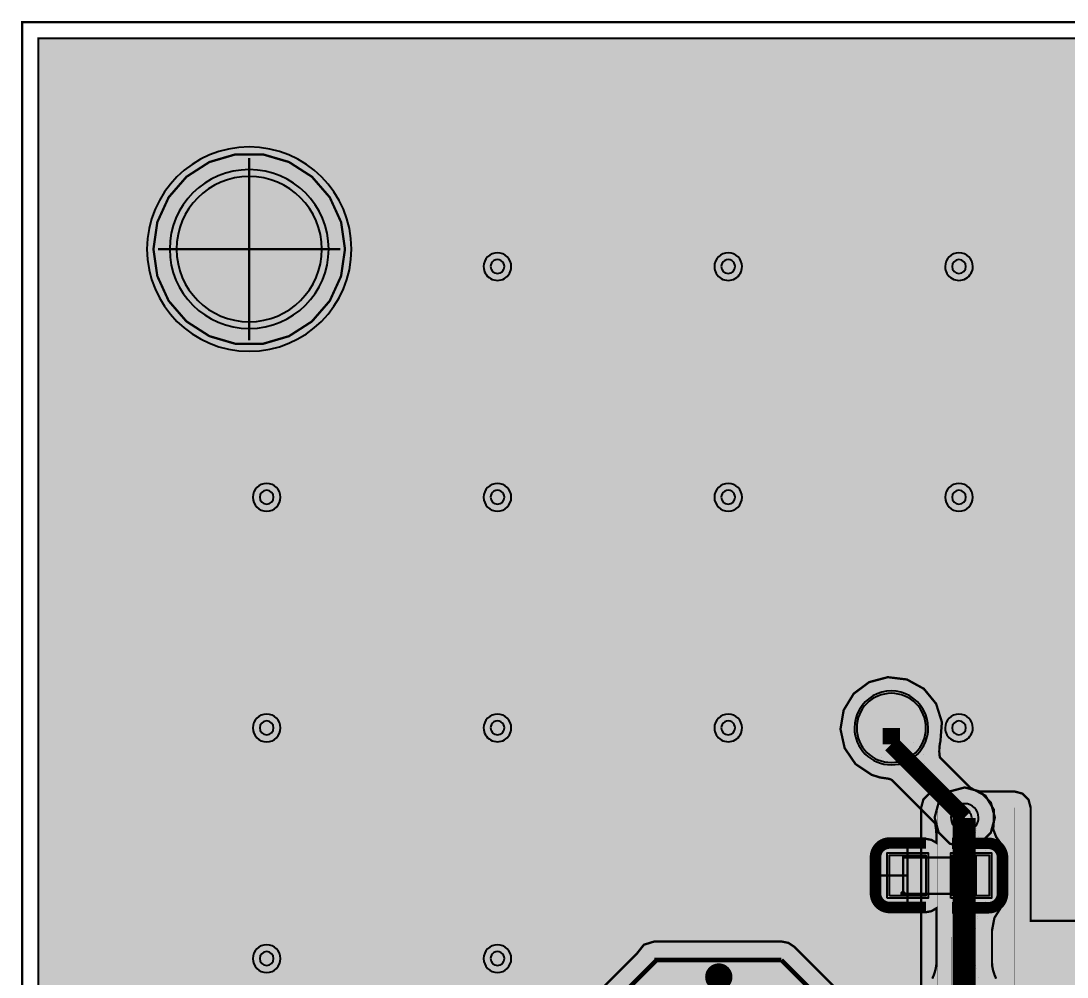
# Model space of a CAD drawing. Header units: millimetres. Extents: x 0 to 100, y -100 to 0.
# Drawn here: x -0.03 to 23, y -21.03 to 0.03 of the extents above; entities that cross this region are included whole.
import ezdxf

# ---------------------------------------------------------------- set-up
doc = ezdxf.new("R2010")
doc.units = ezdxf.units.MM
doc.header["$MEASUREMENT"] = 0
for name, color, linetype, true_color in [('Board-Outline-Layer', 7, 'Continuous', 0xff00ff), ('Bottom-Layer', 7, 'Continuous', 0x0000ff), ('Bottom-Paste-Mask-Layer', 7, 'Continuous', 0x800000), ('Bottom-Solder-Mask-Layer', 7, 'Continuous', 0xaa00ff), ('Component-Marking-Layer', 7, 'Continuous', 0x66ffcc), ('Component-Shape-Layer', 7, 'Continuous', 0x00cccc), ('Hole-Layer', 7, 'Continuous', 0x222222), ('Inner1', 7, 'Continuous', 0x999966), ('Inner2', 7, 'Continuous', 0x008000), ('Multi-Layer', 7, 'Continuous', 0xc0c0c0), ('Pin-Soldering-Layer', 7, 'Continuous', 0xcc9999), ('Top-Layer', 7, 'Continuous', 0xff0000), ('Top-Paste-Mask-Layer', 7, 'Continuous', 0x808080), ('Top-Silkscreen-Layer', 7, 'Continuous', 0xffcc00), ('Top-Solder-Mask-Layer', 7, 'Continuous', 0x800080)]:
    doc.layers.add(name, color=color, linetype=linetype, true_color=true_color)

msp = doc.modelspace()

# ---------------------------------------------------------------- hatches: boundary and pattern name
at = {"layer": 'Bottom-Layer'}
for points in [[(99.64185928371857, -0.3581407162814326), (99.64185928371859, -99.64185928371857), (0.35814071628143257, -99.64185928371857), (0.35814071628143895, -0.3581407162814326)], [(2.8918657837315678, -5.0000100000200005), (2.9772604371252083, -5.593942860265413), (3.2265262303497346, -6.13975881242847), (3.619469131278851, -6.593239094157376), (4.12425524300069, -6.917645429977536), (4.699989796822153, -7.086696347879567), (5.300030203217854, -7.086696347879566), (5.875764757039313, -6.917645429977536), (6.380550868761153, -6.593239094157374), (6.773493769690268, -6.139758812428466), (7.0227595629147945, -5.593942860265409), (7.108154216308434, -5.0000100000200005), (7.022759562914794, -4.406077139774588), (6.773493769690266, -3.8602611876115325), (6.380550868761151, -3.406780905882626), (5.875764757039312, -3.0823745700624663), (5.300030203217851, -2.913323652160435), (4.699989796822151, -2.913323652160435), (4.1242552430006905, -3.0823745700624654), (3.61946913127885, -3.406780905882626), (3.2265262303497346, -3.860261187611533), (2.9772604371252083, -4.406077139774588)], [(3.250006350012701, -5.000010160020321, 1), (6.750013970027942, -5.000010160020321, 1)], [(20.088699517399043, -17.51923116585929), (20.177543697245024, -17.850802159001276), (20.420270510541027, -18.09352897229728), (20.751841503683014, -18.18237315214326), (21.083412496825, -18.09352897229728), (21.326139310121004, -17.850802159001276), (21.414983489966986, -17.51923116585929), (21.326139310121007, -17.187660172717305), (21.083412496825, -16.944933359421302), (20.751841503683014, -16.856089179575317), (20.42027051054103, -16.9449333594213), (20.17754369724502, -17.187660172717305)]]:
    msp.add_hatch(color=256, dxfattribs=at).paths.add_polyline_path(points)
at = {"layer": 'Bottom-Paste-Mask-Layer'}
msp.add_hatch(color=256, dxfattribs=at).paths.add_polyline_path([(3.250006350012701, -5.000010160020321, 1), (6.750013970027942, -5.000010160020321, 1)])
at = {"layer": 'Bottom-Solder-Mask-Layer'}
msp.add_hatch(color=256, dxfattribs=at).paths.add_polyline_path([(2.750006350012701, -5.000010160020321, 1), (7.250013970027942, -5.000010160020321, 1)])
at = {"layer": 'Component-Marking-Layer'}
msp.add_hatch(color=256, dxfattribs=at).paths.add_polyline_path([(19.332969265938534, -19.196088392176787, 1), (19.45290830581661, -19.196088392176787, 1)])
msp.add_hatch(color=256, dxfattribs=at).paths.add_polyline_path([(19.332969265938534, -19.196088392176787, 1), (19.45290830581661, -19.196088392176787, 1)])
at = {"layer": 'Hole-Layer'}
msp.add_hatch(color=256, dxfattribs=at).paths.add_polyline_path([(3.400006350012701, -5.000010160020321, 1), (6.600013970027941, -5.000010160020321, 1)])
at = {"layer": 'Inner1'}
for points in [[(99.64185928371857, -0.3581407162814326), (99.64185928371859, -99.64185928371857), (0.35814071628143257, -99.64185928371857), (0.35814071628143895, -0.3581407162814326)], [(2.8918657837315678, -5.0000100000200005), (2.9772604371252083, -5.593942860265413), (3.2265262303497346, -6.13975881242847), (3.619469131278851, -6.593239094157376), (4.12425524300069, -6.917645429977536), (4.699989796822153, -7.086696347879567), (5.300030203217854, -7.086696347879566), (5.875764757039313, -6.917645429977536), (6.380550868761153, -6.593239094157374), (6.773493769690268, -6.139758812428466), (7.0227595629147945, -5.593942860265409), (7.108154216308434, -5.0000100000200005), (7.022759562914794, -4.406077139774588), (6.773493769690266, -3.8602611876115325), (6.380550868761151, -3.406780905882626), (5.875764757039312, -3.0823745700624663), (5.300030203217851, -2.913323652160435), (4.699989796822151, -2.913323652160435), (4.1242552430006905, -3.0823745700624654), (3.61946913127885, -3.406780905882626), (3.2265262303497346, -3.860261187611533), (2.9772604371252083, -4.406077139774588)], [(20.088699517399043, -17.51923116585929), (20.177543697245024, -17.850802159001276), (20.420270510541027, -18.09352897229728), (20.751841503683014, -18.18237315214326), (21.083412496825, -18.09352897229728), (21.326139310121004, -17.850802159001276), (21.414983489966986, -17.51923116585929), (21.326139310121007, -17.187660172717305), (21.083412496825, -16.944933359421302), (20.751841503683014, -16.856089179575317), (20.42027051054103, -16.9449333594213), (20.17754369724502, -17.187660172717305)], [(7.074725606132088, -50.821677190751345), (6.825957284505794, -51.096824601087654), (6.735974091948183, -51.456678460753885), (6.825957284505794, -51.81653232042011), (7.074725606132088, -52.091679730756425), (6.825957284505794, -52.366827141092735), (6.735974091948183, -52.726681000758965), (6.825957284505794, -53.08653486042519), (7.074725606132088, -53.361682270761506), (6.825957284505794, -53.636829681097815), (6.735974091948183, -53.996683540764046), (6.825957284505794, -54.35653740043027), (7.074725606132088, -54.631684810766586), (6.825957284505794, -54.906832221102896), (6.735974091948183, -55.26668608076913), (6.825957284505794, -55.62653994043535), (7.074725606132088, -55.90168735077166), (6.825957284505794, -56.176834761107976), (6.735974091948183, -56.5366886207742), (6.825957284505794, -56.89654248044043), (7.074725606132088, -57.17168989077674), (6.825957284505794, -57.44683730111306), (6.735974091948183, -57.80669116077928), (6.825957284505794, -58.16654502044551), (7.074725606132088, -58.44169243078182), (6.825957284505794, -58.71683984111814), (6.735974091948183, -59.07669370078436), (6.825957284505794, -59.43654756045059), (7.074725606132088, -59.7116949707869), (6.825957284505795, -59.98684238112322), (6.735974091948184, -60.34669624078944), (6.825957284505796, -60.70655010045568), (7.0747256061320885, -60.98169751079198), (6.818853021271414, -61.27049096779584), (6.73659318503113, -61.647460144033424), (6.848896867302049, -62.01659470410592), (7.127161426592445, -62.283879712167426), (7.500515621031242, -62.38124030987758), (7.873869815470038, -62.283879712167426), (8.152134374760434, -62.01659470410592), (8.264438057031352, -61.647460144033424), (8.18217822079107, -61.27049096779584), (7.926305635930396, -60.98169751079198), (8.17507395755669, -60.70655010045567), (8.265057150114298, -60.34669624078944), (8.17507395755669, -59.98684238112322), (7.926305635930396, -59.7116949707869), (8.17507395755669, -59.43654756045059), (8.265057150114298, -59.07669370078436), (8.17507395755669, -58.71683984111814), (7.926305635930396, -58.44169243078182), (8.17507395755669, -58.16654502044551), (8.265057150114298, -57.80669116077928), (8.17507395755669, -57.44683730111306), (7.926305635930396, -57.17168989077674), (8.17507395755669, -56.89654248044043), (8.265057150114298, -56.5366886207742), (8.17507395755669, -56.176834761107976), (7.926305635930396, -55.90168735077166), (8.17507395755669, -55.62653994043535), (8.265057150114298, -55.26668608076913), (8.17507395755669, -54.906832221102896), (7.926305635930396, -54.631684810766586), (8.17507395755669, -54.35653740043027), (8.265057150114298, -53.996683540764046), (8.17507395755669, -53.636829681097815), (7.926305635930396, -53.361682270761506), (8.17507395755669, -53.08653486042519), (8.265057150114298, -52.726681000758965), (8.17507395755669, -52.366827141092735), (7.926305635930396, -52.091679730756425), (8.17507395755669, -51.81653232042011), (8.265057150114298, -51.456678460753885), (8.17507395755669, -51.096824601087654), (7.926305635930396, -50.821677190751345), (8.17507395755669, -50.54652978041503), (8.265057150114298, -50.186675920748804), (8.17507395755669, -49.826822061082574), (7.926305635930396, -49.551674650746264), (8.13710665900987, -49.34008287527349), (8.250753187801536, -49.06387169289182), (8.249900851471367, -48.76519557348846), (8.248733534887686, -48.75399623220783), (8.736125119968511, -48.266604647127004), (8.822463603638807, -48.63489409035899), (9.074789882207686, -48.91671477253508), (8.979017003948092, -48.99265288376677), (8.89656754862375, -49.08288108481437), (8.75974351479656, -49.362527424541334), (8.745751137924733, -49.673537239410436), (8.85691056603795, -49.96434039121071), (9.074789882208892, -50.18671731254096), (8.979017003948004, -50.2626554237729), (8.896567548622526, -50.35288362482102), (8.759743514796279, -50.63252996454751), (8.745751137924776, -50.94353977941578), (8.85691056603763, -51.2343429312153), (9.074789882207686, -51.45671985254524), (8.97901700394809, -51.532657963776934), (8.896567548623748, -51.62288616482453), (8.759743514796648, -51.90253250455115), (8.745751137924616, -52.21354231941988), (8.856910566037362, -52.50434547121996), (9.074789882207686, -52.726722392550315), (8.979017003948092, -52.802660503782015), (8.89656754862375, -52.89288870482961), (8.759748112181807, -53.17251704030743), (8.745745215149302, -53.48350817051067), (8.856880478598656, -53.774301082061875), (9.074728146137167, -53.996683540764046), (8.825959824510873, -54.271830951100355), (8.735976631953262, -54.631684810766586), (8.825959824510873, -54.99153867043281), (9.074728146137167, -55.26668608076913), (8.825951078570267, -55.541849886149244), (8.735976632856522, -55.90172451467556), (8.825986064723518, -56.261590394293826), (9.07478988220889, -56.53673001256636), (8.979017003948004, -56.6126681237983), (8.89656754862253, -56.70289632484642), (8.759743514796192, -56.982542664573266), (8.745751137924893, -57.2935524794419), (8.85691056603822, -57.584355631241614), (9.07478988220889, -57.80673255257144), (8.979017003948004, -57.882670663803374), (8.89656754862253, -57.9728988648515), (8.759743514796192, -58.25254520457835), (8.745751137924893, -58.56355501944697), (8.85691056603822, -58.854358171246695), (9.07478988220889, -59.07673509257652), (8.979017003948004, -59.152673203808455), (8.89656754862253, -59.24290140485658), (8.759748112181438, -59.52252974033428), (8.745745215149462, -59.83352087053705), (8.856880478598928, -60.1243137820877), (9.074728146137167, -60.34669624078944), (8.825710080337744, -60.62231219679521), (8.735977369407413, -60.98275940914196), (8.826711008524995, -61.342955965249786), (9.076493738000226, -61.61787911879521), (9.091477012954025, -61.62995881138442), (9.091477012954021, -69.65596471932639), (9.122620956876757, -69.8125358985497), (9.21131140550328, -69.94527053505755), (13.132449419977712, -73.86640854953198), (13.137682570989693, -73.93978759729269), (13.256105452198963, -74.26220520956745), (13.530329307788504, -74.46903454144395), (13.87287695859193, -74.49429721010594), (14.174475992265906, -74.32993444550948), (14.338916570872053, -74.0283778312452), (14.313742288216128, -73.68582367349545), (14.106983719280544, -73.411546460314), (13.784596673562913, -73.29304039189415), (13.711060143107579, -73.28779600973719), (13.654573719344583, -73.23130958597419), (13.97510609641743, -73.19258245478673), (14.23064353611502, -72.99524666899312), (14.349160901393953, -72.69492279453537), (14.297253187154622, -72.37625935978889), (14.08955097056851, -72.1290740352504), (13.784596673566181, -72.02303785188928), (13.711060143107566, -72.0177934697321), (13.654573719344583, -71.96130704596911), (13.97510609641743, -71.92257991478165), (14.23064353611502, -71.72524412898804), (14.349160901393953, -71.42492025453029), (14.297253187154622, -71.10625681978381), (14.08955097056851, -70.85907149524532), (13.784596673566181, -70.7530353118842), (13.711060143107568, -70.74779092972703), (13.654573719344583, -70.69130450596403), (13.975106096418441, -70.65257737477616), (14.230643536116332, -70.45524158898122), (14.349160901394301, -70.15491771452194), (14.297253187152796, -69.83625427977475), (14.089550970564005, -69.58906895523715), (13.784596673559632, -69.4830327718787), (13.711060143107607, -69.47778838972198), (13.654573719344583, -69.42130196595895), (13.975106096418441, -69.38257483477108), (14.230643536116332, -69.18523904897614), (14.349160901394301, -68.88491517451686), (14.297253187152796, -68.56625173976967), (14.089550970564005, -68.31906641523207), (13.784596673559632, -68.21303023187362), (13.711060143107607, -68.2077858497169), (13.654573719344583, -68.15129942595387), (13.97510609641743, -68.11257229476641), (14.23064353611502, -67.9152365089728), (14.349160901393953, -67.61491263451505), (14.297253187154622, -67.29624919976857), (14.08955097056851, -67.04906387523008), (13.784596673566181, -66.94302769186896), (13.711060143107574, -66.93778330971179), (13.654573719344583, -66.88129688594879), (13.975106096418441, -66.84256975476092), (14.230643536116332, -66.64523396896598), (14.349160901394301, -66.3449100945067), (14.297253187152796, -66.02624665975951), (14.089550970564005, -65.77906133522191), (13.784596673559632, -65.67302515186346), (13.711060143107591, -65.66778076970674), (12.143265176530361, -64.0999858031295), (12.143265176530356, -61.09458524080648), (18.607609114243647, -67.55892917851978), (18.67854492244197, -67.83501053632831), (18.867489783573337, -68.04844119126382), (19.132932497966824, -68.15233041298374), (19.416555282051064, -68.1238537319542), (19.656046189627318, -67.96926747705923), (19.798789050960984, -67.7225342596919), (19.813423249081897, -67.43786138557232), (19.69673364960332, -67.17779150575598), (19.47435696597949, -66.99946199166867), (19.195149371703526, -66.94205185046711), (19.148470933092625, -66.94256773444411), (12.34726314452629, -60.14135994587778), (12.34726314452629, -58.25220271604142), (13.132449419977707, -59.03738899149284), (13.13768257098968, -59.11076803925339), (13.256105452198831, -59.43318565152818), (13.530329307788277, -59.64001498340476), (13.872876958591668, -59.6652776520669), (14.1744759922657, -59.50091488747058), (14.338916570871984, -59.199358273206386), (14.313742288216243, -58.85680411545666), (14.106983719280828, -58.582526902275106), (13.784596673563295, -58.46402083385507), (13.711060143107584, -58.45877645169809), (13.654573719344558, -58.40229002793507), (13.975106096417855, -58.36356289674745), (14.230643536115586, -58.166227110953265), (14.349160901394104, -57.865903236494844), (14.297253187153823, -57.54723980174804), (14.08955097056653, -57.30005447720993), (13.784596673563295, -57.19401829384999), (13.711060143107588, -57.18877391169301), (13.654573719344555, -57.13228748792998), (13.975106096417901, -57.09356035674235), (14.230643536115648, -56.8962245709481), (14.34916090139412, -56.5959006964896), (14.29725318715373, -56.27723726174276), (14.089550970566304, -56.0300519372047), (13.784596673562966, -55.92401575384489), (13.711060143107593, -55.91877137168793), (13.654573719344565, -55.862284947924906), (13.975106234756094, -55.823557760048786), (14.230643715767654, -55.62622179192563), (14.349160949381153, -55.32589771055113), (14.297252937781135, -55.00723417820304), (14.08955035501588, -54.76004897308454), (13.78459577849792, -54.65401315471364), (13.711060265567188, -54.64876895414245), (13.654573719344562, -54.592282407919825), (13.975106096417738, -54.553555276732254), (14.230643536115434, -54.35621949093823), (14.349160901394063, -54.05589561647998), (14.297253187154036, -53.73723218173327), (14.089550970567057, -53.49004685719506), (13.784596673564062, -53.38401067383481), (13.711060143107606, -53.378766291677785), (13.654573719344569, -53.322279867914745), (13.975106359350063, -53.28355262898223), (14.230643877570735, -53.086216496644916), (14.349160992600286, -52.785892228912026), (14.297252713183797, -52.467228608659816), (14.089549800621302, -52.220043511096705), (13.784594972359487, -52.11400802145275), (13.71106037585901, -52.10876398442411), (13.700650241300481, -52.098353849865575), (13.700650241300481, -52.0573807210968), (13.93671481276392, -52.02779241717364), (14.143363282705694, -51.90990111342316), (14.288968838763958, -51.721749654023476), (14.351247069147055, -51.49213394974868), (14.320666512494013, -51.25619586637921), (14.201907414090265, -51.05004488729933), (14.153651257302515, -50.9943772276104), (14.153651257302519, -47.45238585216865), (14.122507313379785, -47.29581467294534), (14.033816864753263, -47.1630800364375), (10.24754830800518, -43.376811479689415), (10.250457662303477, -43.35037137924451), (10.263048329947855, -43.25708298636989), (10.264079210979794, -43.162954423004884), (10.260865628597434, -43.12180902479591), (10.255436717857561, -43.08089695037182), (18.72095631191263, -51.5464165444269), (18.720956311912623, -52.264379767615495), (18.672700155126382, -52.32004742730269), (18.528509331085278, -52.63178705780446), (18.576216986877142, -52.97192904366018), (18.800605001523643, -53.23197252049825), (19.130096520193042, -53.328967005330966), (19.45958803886244, -53.23197252049825), (19.683976053508946, -52.97192904366018), (19.731683709300807, -52.63178705780446), (19.587492885259707, -52.32004742730269), (19.539236728473462, -52.2643797676155), (19.539236728473462, -51.61431188346049), (19.581422576671468, -51.36273670311681), (19.466302239702916, -51.13510317050488), (19.428292333995838, -51.097093264797785), (19.419402335924204, -51.08792128611998), (19.410230357246395, -51.07903128804834), (12.968276494448714, -44.637077425250666), (13.020659127333149, -44.64747424002328), (13.073949707899416, -44.65095963931623), (13.288066223318996, -44.65095963931623), (13.343579870064517, -44.699082288196756), (13.655294657372886, -44.84338037247101), (13.995472040100408, -44.79576321135679), (14.255585647292863, -44.57142204904981), (14.352651755581975, -44.241928169935896), (14.255703484128095, -43.91239959998478), (13.995670120430619, -43.68796543254118), (13.655509787874578, -43.64022662330501), (13.343743417919, -43.78441322572231), (13.288064406654115, -43.8326792227554), (13.243421131081313, -43.8326792227554), (10.247548308005179, -40.83680639967927), (10.250457662303477, -40.81036629923435), (10.25673326542756, -40.7741844921341), (10.26126426727917, -40.737743081872814), (12.78464389216825, -43.261122706761896), (12.91737852867609, -43.34981315538841), (13.073949707899406, -43.380957099311146), (13.28806622331899, -43.380957099311146), (13.343579870064517, -43.429079748191675), (13.655294657372886, -43.57337783246593), (13.995472040100408, -43.52576067135171), (14.255585647292863, -43.30141950904473), (14.352651755581975, -42.971925629930816), (14.255703484128095, -42.6423970599797), (13.995670120430619, -42.4179628925361), (13.655509787874578, -42.37022408329993), (13.343743417919, -42.51441068571723), (13.28806440665412, -42.562676682750315), (13.243421131081305, -42.562676682750315), (10.247548308005179, -39.56680385967419), (10.250457662303473, -39.54036375922929), (10.258190126245466, -39.49391352505397), (10.263048329947853, -39.44707536635465), (10.265013843612016, -39.40002696564228), (10.264079210979794, -39.35294680298964), (10.177799780759662, -39.037137554815345), (9.967352253244226, -38.786355857966946), (9.671312198680457, -38.646570639129585), (9.343944516521285, -38.64340488657219), (9.045256540513083, -38.77743889083846), (9.045256540513082, -29.61065585294771), (13.143057470156894, -25.512854923303905), (13.17376171022344, -25.812745397897622), (13.344712266095552, -26.061045527895832), (13.613902631560814, -26.196742227379602), (13.9151865065879, -26.186491678185906), (14.174531473420343, -26.03281267737971), (14.328210474226541, -25.77346771054727), (14.338461023420242, -25.47218383552018), (14.202764323936472, -25.202993470054917), (13.954464193938266, -25.0320429141828), (13.654573719344546, -25.00133867411625), (13.711061838838546, -24.94485055462225), (13.784310093556721, -24.93962673133751), (14.089353861378065, -24.833707436325955), (14.297173317501722, -24.58656037282154), (14.349176248736502, -24.26786570313694), (14.230701049810657, -23.967475582490692), (13.975150387841166, -23.77008141715305), (13.654573719344546, -23.73133613411117), (13.711061838838553, -23.674848014617165), (13.784310093555625, -23.6696241913325), (14.089353861377312, -23.563704896321394), (14.297173317501418, -23.316557832817125), (14.349176248736564, -22.997863163132404), (14.230701049810877, -22.6974730424859), (13.975150387841337, -22.500078877148038), (13.654573719344546, -22.461333594106094), (13.711061838838548, -22.404845474612088), (13.784310093556721, -22.399621651327347), (14.043117690210714, -22.322566856750058), (14.243050290544994, -22.141057163409076), (14.344688037512794, -21.890880062449625), (14.327991450562525, -21.621361904550426), (14.196252524444663, -21.385642433995958), (13.9754456606644, -21.230197452215616), (14.139515833228502, -21.066127279651518), (16.54471835523986, -21.066127279651518), (18.611610317381224, -23.133019241792883), (18.711647852668154, -23.403058708407993), (18.92470590409022, -23.596798453221208), (19.203010066920047, -23.670795851470366), (19.48415567903104, -23.608458328365966), (19.70510093481826, -23.423763943120566), (19.816302866991254, -23.15812706262945), (19.792826458644345, -22.87111194064598), (19.63993586866017, -22.62707651393431), (19.39191403953331, -22.480741301929044), (19.10437536915601, -22.464919322479282), (19.100668686037086, -22.465418308736435), (17.003272013642455, -20.368021636341805), (16.87060206403551, -20.279374410120614), (16.714107188214378, -20.248245643888247), (13.920101600203202, -20.248245643888247), (13.68845622239909, -20.320180510084022), (13.538306154080235, -20.510677657087477), (6.568947950797478, -27.480035860370236), (6.480300724576284, -27.612705809977182), (6.449171958343917, -27.769200685798317), (6.449171958343918, -44.470993929384804), (6.480300724576284, -44.62748880520593), (6.568947950797474, -44.76015875481288), (6.752384154208214, -44.94359495822362), (6.751212753497671, -44.95478105972595), (6.75026420314304, -45.25379345917239), (6.864074831032651, -45.53030106440209), (7.075236054095997, -45.74200900625804), (6.841872097717865, -45.989884325523256), (6.739181192266501, -46.31446942680622), (6.787506287931668, -46.65146437508622), (6.977274238876244, -46.934110858934126), (7.024619182978615, -46.97503802752585), (7.075152851197818, -47.01195584486794), (6.832926759890163, -47.27547248673141), (6.737104462735674, -47.62033852915546), (6.808667094008406, -47.971042520656134), (7.031945386530207, -48.250794739481535), (7.053277600220285, -48.266753014675096), (7.075152851196049, -48.281958384871835), (6.832926759887723, -48.54547502673498), (6.737104462732925, -48.89034106915915), (6.808667094005889, -49.24104506066), (7.031945386528329, -49.52079727948515), (7.053069068981021, -49.53660509694401), (7.074725606132088, -49.551674650746264), (6.825957284505794, -49.826822061082574), (6.735974091948183, -50.186675920748804), (6.825957284505794, -50.54652978041503)]]:
    msp.add_hatch(color=256, dxfattribs=at).paths.add_polyline_path(points)
at = {"layer": 'Inner2'}
for points in [[(99.64185928371857, -0.3581407162814326), (99.64185928371859, -99.64185928371857), (0.35814071628143257, -99.64185928371857), (0.35814071628143895, -0.3581407162814326)], [(2.8918657837315678, -5.0000100000200005), (2.9772604371252083, -5.593942860265413), (3.2265262303497346, -6.13975881242847), (3.619469131278851, -6.593239094157376), (4.12425524300069, -6.917645429977536), (4.699989796822153, -7.086696347879567), (5.300030203217854, -7.086696347879566), (5.875764757039313, -6.917645429977536), (6.380550868761153, -6.593239094157374), (6.773493769690268, -6.139758812428466), (7.0227595629147945, -5.593942860265409), (7.108154216308434, -5.0000100000200005), (7.022759562914794, -4.406077139774588), (6.773493769690266, -3.8602611876115325), (6.380550868761151, -3.406780905882626), (5.875764757039312, -3.0823745700624663), (5.300030203217851, -2.913323652160435), (4.699989796822151, -2.913323652160435), (4.1242552430006905, -3.0823745700624654), (3.61946913127885, -3.406780905882626), (3.2265262303497346, -3.860261187611533), (2.9772604371252083, -4.406077139774588)], [(20.15039116078228, -80.476820701039), (21.844818389636732, -80.476820701039), (22.083859667872083, -80.38537089191075), (22.20082446457598, -80.1577241554483), (22.395685047683873, -80.1577241554483), (22.261595849019002, -80.42358251632915), (22.25735019764123, -80.72131151339393), (22.38380407007235, -80.99088524986692), (22.6154627809835, -81.17795428233306), (22.90562103124207, -81.24480314960631), (23.19577928150064, -81.17795428233306), (23.427437992411793, -80.99088524986692), (23.553891864842914, -80.72131151339396), (23.54964621346514, -80.42358251632915), (23.41555701480027, -80.1577241554483), (52.053724163762105, -80.1577241554483), (51.919634965097245, -80.42358251632915), (51.915389313719466, -80.72131151339393), (52.041843186150594, -80.99088524986692), (52.27350189706174, -81.17795428233306), (52.563660147320306, -81.24480314960631), (52.85381839757888, -81.17795428233306), (53.085477108490025, -80.99088524986692), (53.211930980921146, -80.72131151339396), (53.207685329543374, -80.42358251632915), (53.07359613087851, -80.1577241554483), (66.88274372180122, -80.1577241554483), (66.74865452313635, -80.42358251632915), (66.74440887175857, -80.72131151339393), (66.8708627441897, -80.99088524986692), (67.10252145510084, -81.17795428233306), (67.39267970535941, -81.24480314960631), (67.68283795561798, -81.17795428233306), (67.91449666652913, -80.99088524986692), (68.04095053896026, -80.72131151339396), (68.03670488758247, -80.42358251632915), (67.90261568891762, -80.1577241554483), (75.33519641980273, -80.1577241554483), (75.44281535125413, -80.21975853313735), (75.56515113030227, -80.24130048260098), (85.72517145034291, -80.24130048260098), (85.90424180848363, -80.19331872474882), (86.0353304087722, -80.06223012446027), (86.08331216662435, -79.88315976631954), (86.08331216662435, -70.56977702848577), (86.15262620399207, -70.4067254489649), (86.17629402627578, -70.23114046228093), (86.15262620399207, -70.05555547559696), (86.08331216662435, -69.8925038960761), (86.08331216662435, -68.07213614427229), (86.0353304087722, -67.89306578613157), (85.90424180848363, -67.76197718584301), (85.72517145034291, -67.71399542799085), (75.56515113030227, -67.71399542799085), (75.38608077216156, -67.76197718584301), (75.25499217187298, -67.89306578613157), (75.20701041402083, -68.07213614427229), (75.20701041402083, -77.74701549403099), (22.202959105918165, -77.74701549403099), (22.202959105918193, -22.202860045720087), (83.52516637033277, -22.202860045720094), (83.70423672847349, -22.154878287867938), (83.83532532876205, -22.023789687579377), (83.88330708661421, -21.844719329438664), (83.88330708661421, -20.150292100584203), (83.83532532876205, -19.971221742443486), (83.70423672847349, -19.84013314215493), (83.52516637033277, -19.792151384302773), (32.890296306250455, -19.792151384302763), (33.175950369958194, -19.571004086545532), (33.30330112139667, -19.232941729093348), (33.234555373292146, -18.878289232224063), (32.99011442601419, -18.612294881321773), (32.64251968503938, -18.51389636779274), (32.29492494406457, -18.612294881321773), (32.05048399678662, -18.878289232224063), (31.981738248682092, -19.23294172909335), (32.10908900012057, -19.571004086545532), (32.39474306382831, -19.792151384302763), (22.202959105918193, -19.792151384302763), (22.202959105918193, -17.302200431797804), (22.154977348066037, -17.123130073657087), (22.023888747777477, -16.992041473368527), (21.84481838963676, -16.94405971551637), (21.081894676191745, -16.94405971551637), (20.751841503683014, -16.856089179575317), (20.421788331174287, -16.94405971551637), (20.15039116078231, -16.94405971551637), (19.971320802641593, -16.992041473368527), (19.840232202353032, -17.123130073657087), (19.792250444500876, -17.302200431797804), (19.792250444500848, -22.86938616561441), (19.59976017944619, -22.591279934173436), (19.288468744072635, -22.45901799569457), (18.954663269438807, -22.513510960484506), (18.701594818156106, -22.737903333511063), (18.607541275082554, -23.0627871729713), (18.701594818156106, -23.387671012431536), (18.954663269438807, -23.612063385458093), (19.288468744072635, -23.666556350248033), (19.59976017944619, -23.534294411769164), (19.792250444500848, -23.25618818032819), (19.792250444500848, -67.35644483973175), (19.599760179446186, -67.07833860829078), (19.288468744072635, -66.94607666981192), (18.954663269438807, -67.00056963460185), (18.701594818156103, -67.2249620076284), (18.607541275082554, -67.54984584708865), (18.701594818156103, -67.87472968654887), (18.954663269438807, -68.09912205957545), (19.288468744072635, -68.15361502436537), (19.599760179446186, -68.02135308588652), (19.792250444500848, -67.74324685444554), (19.792250444500848, -77.74701549403099), (16.891033782067566, -77.74701549403099), (16.71196342392685, -77.79499725188315), (16.58087482363829, -77.92608585217172), (16.532893065786133, -78.10515621031243), (16.532893065786133, -79.79958343916687), (16.58087482363829, -79.97865379730759), (16.71196342392685, -80.10974239759615), (16.891033782067566, -80.1577241554483), (19.794385085843036, -80.1577241554483), (19.91134988254693, -80.38537089191075)], [(20.150391160782323, -17.30219964439929), (21.84481838963678, -17.30219964439929), (21.844818389636785, -80.1186791973584), (20.150391160782327, -80.1186791973584)], [(83.52516637033274, -20.150292100584203), (83.52516637033274, -21.844719329438664), (20.454686309372608, -21.844719329438657), (20.454686309372608, -20.150292100584196)]]:
    msp.add_hatch(color=256, dxfattribs=at).paths.add_polyline_path(points)
at = {"layer": 'Multi-Layer'}
msp.add_hatch(color=256, dxfattribs=at).paths.add_polyline_path([(3.250006350012701, -5.000010160020321, 1), (6.750013970027942, -5.000010160020321, 1)])
msp.add_hatch(color=256, dxfattribs=at).paths.add_polyline_path([(3.250006350012701, -5.000010160020321, 1), (6.750013970027942, -5.000010160020321, 1)])
msp.add_hatch(color=256, dxfattribs=at).paths.add_polyline_path([(3.250006350012701, -5.000010160020321, 1), (6.750013970027942, -5.000010160020321, 1)])
at = {"layer": 'Pin-Soldering-Layer'}
for points in [[(19.393040386080774, -19.196037592075186), (19.393040386080774, -18.39603759207519), (19.693040386080774, -18.39603759207519), (19.693040386080774, -19.196037592075186)], [(19.393040386080774, -19.196037592075186), (19.393040386080774, -18.39603759207519), (19.693040386080774, -18.39603759207519), (19.693040386080774, -19.196037592075186)], [(20.993040386080775, -19.196037592075186), (20.693040386080778, -19.196037592075186), (20.693040386080778, -18.39603759207519), (20.993040386080775, -18.39603759207519)], [(20.993040386080775, -19.196037592075186), (20.693040386080778, -19.196037592075186), (20.693040386080778, -18.39603759207519), (20.993040386080775, -18.39603759207519)]]:
    msp.add_hatch(color=256, dxfattribs=at).paths.add_polyline_path(points)
at = {"layer": 'Top-Layer'}
for points in [[(99.64185928371857, -0.3581407162814326), (99.64185928371859, -99.64185928371857), (0.35814071628143257, -99.64185928371857), (0.35814071628143895, -0.3581407162814326)], [(2.8918657837315678, -5.0000100000200005), (2.9772604371252083, -5.593942860265413), (3.2265262303497346, -6.13975881242847), (3.619469131278851, -6.593239094157376), (4.12425524300069, -6.917645429977536), (4.699989796822153, -7.086696347879567), (5.300030203217854, -7.086696347879566), (5.875764757039313, -6.917645429977536), (6.380550868761153, -6.593239094157374), (6.773493769690268, -6.139758812428466), (7.0227595629147945, -5.593942860265409), (7.108154216308434, -5.0000100000200005), (7.022759562914794, -4.406077139774588), (6.773493769690266, -3.8602611876115325), (6.380550868761151, -3.406780905882626), (5.875764757039312, -3.0823745700624663), (5.300030203217851, -2.913323652160435), (4.699989796822151, -2.913323652160435), (4.1242552430006905, -3.0823745700624654), (3.61946913127885, -3.406780905882626), (3.2265262303497346, -3.860261187611533), (2.9772604371252083, -4.406077139774588)], [(3.250006350012701, -5.000010160020321, 1), (6.750013970027942, -5.000010160020321, 1)], [(18.373776987553978, -15.545031750063501, 1), (19.89778003556007, -15.545031750063501, 1)], [(19.093014986029974, -19.246037592075186), (19.093014986029974, -18.346037592075188), (19.893014986029975, -18.346037592075188), (19.893014986029975, -19.246037592075186)], [(20.493065786131577, -19.246037592075186), (20.493065786131577, -18.346037592075188), (21.293065786131574, -18.346037592075188), (21.293065786131574, -19.246037592075186)]]:
    msp.add_hatch(color=256, dxfattribs=at).paths.add_polyline_path(points)
at = {"layer": 'Top-Paste-Mask-Layer'}
for points in [[(3.250006350012701, -5.000010160020321, 1), (6.750013970027942, -5.000010160020321, 1)], [(18.373776987553978, -15.545031750063501, 1), (19.89778003556007, -15.545031750063501, 1)], [(19.093014986029974, -19.246037592075186), (19.093014986029974, -18.346037592075188), (19.893014986029975, -18.346037592075188), (19.893014986029975, -19.246037592075186)], [(20.493065786131577, -19.246037592075186), (20.493065786131577, -18.346037592075188), (21.293065786131574, -18.346037592075188), (21.293065786131574, -19.246037592075186)]]:
    msp.add_hatch(color=256, dxfattribs=at).paths.add_polyline_path(points)
at = {"layer": 'Top-Solder-Mask-Layer'}
for points in [[(2.750006350012701, -5.000010160020321, 1), (7.250013970027942, -5.000010160020321, 1)], [(18.322776225552452, -15.545031750063501, 1), (19.948780797561597, -15.545031750063501, 1)], [(19.04221488442977, -19.29683769367539), (19.04221488442977, -18.295237490474985), (19.943815087630178, -18.295237490474985), (19.943815087630178, -19.29683769367539)], [(20.44226568453137, -19.29683769367539), (20.44226568453137, -18.295237490474985), (21.343865887731777, -18.295237490474985), (21.343865887731777, -19.29683769367539)]]:
    msp.add_hatch(color=256, dxfattribs=at).paths.add_polyline_path(points)

# ---------------------------------------------------------------- linework, layer by layer
at = {"layer": 'Board-Outline-Layer', "const_width": 0.05080010160020321}
msp.add_lwpolyline([(0, -100.00000000000001), (0, 0), (100.00000000000001, 0), (100.00000000000001, -100.00000000000001)], close=True, dxfattribs=at)
at = {"layer": 'Bottom-Layer'}
for points, const_width in [([(0, -100.00000000000001), (0, 0), (100.00000000000001, 0), (100.00000000000001, -100.00000000000001)], 0.005080010160020321), ([(99.64185928371857, -0.3581407162814326), (99.64185928371859, -99.64185928371857), (0.35814071628143257, -99.64185928371857), (0.35814071628143895, -0.3581407162814326)], 0.05080010160020321), ([(2.8918657837315678, -5.0000100000200005), (2.9772604371252083, -5.593942860265413), (3.2265262303497346, -6.13975881242847), (3.619469131278851, -6.593239094157376), (4.12425524300069, -6.917645429977536), (4.699989796822153, -7.086696347879567), (5.300030203217854, -7.086696347879566), (5.875764757039313, -6.917645429977536), (6.380550868761153, -6.593239094157374), (6.773493769690268, -6.139758812428466), (7.0227595629147945, -5.593942860265409), (7.108154216308434, -5.0000100000200005), (7.022759562914794, -4.406077139774588), (6.773493769690266, -3.8602611876115325), (6.380550868761151, -3.406780905882626), (5.875764757039312, -3.0823745700624663), (5.300030203217851, -2.913323652160435), (4.699989796822151, -2.913323652160435), (4.1242552430006905, -3.0823745700624654), (3.61946913127885, -3.406780905882626), (3.2265262303497346, -3.860261187611533), (2.9772604371252083, -4.406077139774588)], 0.05080010160020321), ([(20.088699517399043, -17.51923116585929), (20.177543697245024, -17.850802159001276), (20.420270510541027, -18.09352897229728), (20.751841503683014, -18.18237315214326), (21.083412496825, -18.09352897229728), (21.326139310121004, -17.850802159001276), (21.414983489966986, -17.51923116585929), (21.326139310121007, -17.187660172717305), (21.083412496825, -16.944933359421302), (20.751841503683014, -16.856089179575317), (20.42027051054103, -16.9449333594213), (20.17754369724502, -17.187660172717305)], 0.05080010160020321)]:
    msp.add_lwpolyline(points, close=True, dxfattribs=dict(at, const_width=const_width))
at = {"layer": 'Bottom-Layer', "const_width": 0.05080010160020321}
for points in [[(5.0000100000200005, -5.0000100000200005), (5.0000100000200005, -2.993465986931974)], [(5.0000100000200005, -5.0000100000200005), (2.993465986931974, -5.0000100000200005)], [(5.0000100000200005, -5.0000100000200005), (7.006554013108028, -5.0000100000200005)], [(5.0000100000200005, -5.0000100000200005), (5.0000100000200005, -7.006554013108028)]]:
    msp.add_lwpolyline(points, dxfattribs=at)
at = {"layer": 'Bottom-Layer'}
msp.add_lwpolyline([(3.2500063500127006, -5.000010160020321, 1), (6.750013970027942, -5.000010160020321, 1)], format="xyb", close=True, dxfattribs=at)
at = {"layer": 'Bottom-Paste-Mask-Layer'}
msp.add_lwpolyline([(3.2500063500127006, -5.000010160020321, 1), (6.750013970027942, -5.000010160020321, 1)], format="xyb", close=True, dxfattribs=at)
at = {"layer": 'Bottom-Solder-Mask-Layer'}
msp.add_lwpolyline([(2.7500063500127006, -5.000010160020321, 1), (7.250013970027941, -5.000010160020321, 1)], format="xyb", close=True, dxfattribs=at)
at = {"layer": 'Component-Marking-Layer', "const_width": 0.005080010160020321}
msp.add_lwpolyline([(19.332969265938534, -19.196088392164167, 1), (19.45290830581661, -19.196088392178126), (19.45290830581661, -19.196088392189406, 1), (19.332969265938534, -19.196088392175447)], format="xyb", dxfattribs=at)
msp.add_lwpolyline([(19.332969265938534, -19.196088392164167, 1), (19.45290830581661, -19.196088392178126), (19.45290830581661, -19.196088392189406, 1), (19.332969265938534, -19.196088392175447)], format="xyb", dxfattribs=at)
at = {"layer": 'Component-Shape-Layer', "const_width": 0.05080010160020321}
msp.add_lwpolyline([(19.393040386080774, -19.196037592075186), (19.393040386080774, -18.39603759207519), (20.993040386080775, -18.39603759207519), (20.993040386080775, -19.196037592075186)], close=True, dxfattribs=at)
msp.add_lwpolyline([(19.393040386080774, -19.196037592075186), (19.393040386080774, -18.39603759207519), (20.993040386080775, -18.39603759207519), (20.993040386080775, -19.196037592075186)], close=True, dxfattribs=at)
at = {"layer": 'Hole-Layer'}
for points in [[(3.4000063500127005, -5.000010160020321, 1), (6.600013970027941, -5.000010160020321, 1)], [(20.47254254508509, -5.385011430022861, 1), (20.77754127508255, -5.385011430022861, 1)], [(5.232512065024131, -10.46502159004318, 1), (5.537510795021591, -10.46502159004318, 1)], [(20.47254254508509, -10.46502159004318, 1), (20.77754127508255, -10.46502159004318, 1)], [(5.232512065024131, -15.545031750063501, 1), (5.537510795021591, -15.545031750063501, 1)], [(20.47254254508509, -15.545031750063501, 1), (20.77754127508255, -15.545031750063501, 1)], [(20.59934213868428, -17.519230378460758, 1), (20.904340868681743, -17.519230378460758, 1)], [(5.232512065024131, -20.625041910083823, 1), (5.537510795021591, -20.625041910083823, 1)]]:
    msp.add_lwpolyline(points, format="xyb", close=True, dxfattribs=at)
for points in [[(10.312522225044452, -5.385011429942651, 1), (10.61752095504191, -5.385011430124011), (10.61752095504191, -5.385011430103071, 1), (10.312522225044452, -5.385011429921711)], [(15.392532385064772, -5.385011429942651, 1), (15.697531115062231, -5.385011430124011), (15.697531115062231, -5.385011430103071, 1), (15.392532385064772, -5.385011429921711)], [(10.312522225044452, -10.465021589962973, 1), (10.61752095504191, -10.465021590144332), (10.61752095504191, -10.465021590123389, 1), (10.312522225044452, -10.46502158994203)], [(15.392532385064772, -10.465021589962973, 1), (15.697531115062231, -10.465021590144332), (15.697531115062231, -10.465021590123389, 1), (15.392532385064772, -10.46502158994203)], [(10.312522225044452, -15.545031749983293, 1), (10.61752095504191, -15.545031750164652), (10.61752095504191, -15.54503175014371, 1), (10.312522225044452, -15.545031749962352)], [(15.392532385064772, -15.545031749983293, 1), (15.697531115062231, -15.545031750164652), (15.697531115062231, -15.54503175014371, 1), (15.392532385064772, -15.545031749962352)], [(10.312522225044452, -20.625041910003613, 1), (10.61752095504191, -20.625041910184972), (10.61752095504191, -20.62504191016403, 1), (10.312522225044452, -20.62504190998267)]]:
    msp.add_lwpolyline(points, format="xyb", dxfattribs=at)
at = {"layer": 'Inner1'}
for points, const_width in [([(0, -100.00000000000001), (0, 0), (100.00000000000001, 0), (100.00000000000001, -100.00000000000001)], 0.005080010160020321), ([(99.64185928371857, -0.3581407162814326), (99.64185928371859, -99.64185928371857), (0.35814071628143257, -99.64185928371857), (0.35814071628143895, -0.3581407162814326)], 0.05080010160020321), ([(2.8918657837315678, -5.0000100000200005), (2.9772604371252083, -5.593942860265413), (3.2265262303497346, -6.13975881242847), (3.619469131278851, -6.593239094157376), (4.12425524300069, -6.917645429977536), (4.699989796822153, -7.086696347879567), (5.300030203217854, -7.086696347879566), (5.875764757039313, -6.917645429977536), (6.380550868761153, -6.593239094157374), (6.773493769690268, -6.139758812428466), (7.0227595629147945, -5.593942860265409), (7.108154216308434, -5.0000100000200005), (7.022759562914794, -4.406077139774588), (6.773493769690266, -3.8602611876115325), (6.380550868761151, -3.406780905882626), (5.875764757039312, -3.0823745700624663), (5.300030203217851, -2.913323652160435), (4.699989796822151, -2.913323652160435), (4.1242552430006905, -3.0823745700624654), (3.61946913127885, -3.406780905882626), (3.2265262303497346, -3.860261187611533), (2.9772604371252083, -4.406077139774588)], 0.05080010160020321), ([(20.088699517399043, -17.51923116585929), (20.177543697245024, -17.850802159001276), (20.420270510541027, -18.09352897229728), (20.751841503683014, -18.18237315214326), (21.083412496825, -18.09352897229728), (21.326139310121004, -17.850802159001276), (21.414983489966986, -17.51923116585929), (21.326139310121007, -17.187660172717305), (21.083412496825, -16.944933359421302), (20.751841503683014, -16.856089179575317), (20.42027051054103, -16.9449333594213), (20.17754369724502, -17.187660172717305)], 0.05080010160020321)]:
    msp.add_lwpolyline(points, close=True, dxfattribs=dict(at, const_width=const_width))
for points, const_width in [([(5.0000100000200005, -5.0000100000200005), (5.0000100000200005, -2.993465986931974)], 0.05080010160020321), ([(5.0000100000200005, -5.0000100000200005), (2.993465986931974, -5.0000100000200005)], 0.05080010160020321), ([(5.0000100000200005, -5.0000100000200005), (7.006554013108028, -5.0000100000200005)], 0.05080010160020321), ([(5.0000100000200005, -5.0000100000200005), (5.0000100000200005, -7.006554013108028)], 0.05080010160020321), ([(19.100668686037086, -22.465418308736435), (17.003272013642455, -20.368021636341805), (16.87060206403551, -20.279374410120614), (16.714107188214378, -20.248245643888247), (13.920101600203202, -20.248245643888247), (13.68845622239909, -20.320180510084022), (13.538306154080235, -20.510677657087477), (6.568947950797478, -27.480035860370236)], 0.05080010160020321), ([(13.970127000254003, -20.657185674371352), (6.858112776225553, -27.7691998983998)], 0.10160020320040641), ([(16.714107188214378, -20.657185674371352), (13.920101600203203, -20.657185674371352)], 0.10160020320040641), ([(19.12711201422403, -23.070190500381006), (16.714107188214378, -20.657185674371352)], 0.10160020320040641)]:
    msp.add_lwpolyline(points, dxfattribs=dict(at, const_width=const_width))
at = {"layer": 'Inner2'}
for points, const_width in [([(0, -99.94919989839981), (0, 0), (100.07620015240032, 0), (100.07620015240032, -99.94919989839981)], 0.005080010160020321), ([(99.64185928371857, -0.3581407162814326), (99.64185928371859, -99.64185928371857), (0.35814071628143257, -99.64185928371857), (0.35814071628143895, -0.3581407162814326)], 0.05080010160020321), ([(2.8918657837315678, -5.0000100000200005), (2.9772604371252083, -5.593942860265413), (3.2265262303497346, -6.13975881242847), (3.619469131278851, -6.593239094157376), (4.12425524300069, -6.917645429977536), (4.699989796822153, -7.086696347879567), (5.300030203217854, -7.086696347879566), (5.875764757039313, -6.917645429977536), (6.380550868761153, -6.593239094157374), (6.773493769690268, -6.139758812428466), (7.0227595629147945, -5.593942860265409), (7.108154216308434, -5.0000100000200005), (7.022759562914794, -4.406077139774588), (6.773493769690266, -3.8602611876115325), (6.380550868761151, -3.406780905882626), (5.875764757039312, -3.0823745700624663), (5.300030203217851, -2.913323652160435), (4.699989796822151, -2.913323652160435), (4.1242552430006905, -3.0823745700624654), (3.61946913127885, -3.406780905882626), (3.2265262303497346, -3.860261187611533), (2.9772604371252083, -4.406077139774588)], 0.05080010160020321), ([(20.150391160782323, -17.30219964439929), (21.84481838963678, -17.30219964439929), (21.844818389636785, -80.1186791973584), (20.150391160782327, -80.1186791973584)], 0.005080010160020321), ([(83.52516637033274, -20.150292100584203), (83.52516637033274, -21.844719329438664), (20.454686309372608, -21.844719329438657), (20.454686309372608, -20.150292100584196)], 0.005080010160020321)]:
    msp.add_lwpolyline(points, close=True, dxfattribs=dict(at, const_width=const_width))
at = {"layer": 'Inner2', "const_width": 0.05080010160020321}
for points in [[(5.0000100000200005, -5.0000100000200005), (5.0000100000200005, -2.993465986931974)], [(5.0000100000200005, -5.0000100000200005), (2.993465986931974, -5.0000100000200005)], [(5.0000100000200005, -5.0000100000200005), (7.006554013108028, -5.0000100000200005)], [(5.0000100000200005, -5.0000100000200005), (5.0000100000200005, -7.006554013108028)], [(32.39474306382831, -19.792151384302763), (22.202959105918193, -19.792151384302763), (22.202959105918193, -17.302200431797804), (22.154977348066037, -17.123130073657087), (22.023888747777477, -16.992041473368527), (21.84481838963676, -16.94405971551637), (21.081894676191745, -16.94405971551637), (20.751841503683014, -16.856089179575317), (20.421788331174287, -16.94405971551637), (20.15039116078231, -16.94405971551637), (19.971320802641593, -16.992041473368527), (19.840232202353032, -17.123130073657087), (19.792250444500876, -17.302200431797804), (19.792250444500848, -22.86938616561441)]]:
    msp.add_lwpolyline(points, dxfattribs=at)
at = {"layer": 'Multi-Layer'}
for points in [[(3.2500063500127006, -5.000010160020321, 1), (6.750013970027942, -5.000010160020321, 1)], [(3.2500063500127006, -5.000010160020321, 1), (6.750013970027942, -5.000010160020321, 1)], [(3.2500063500127006, -5.000010160020321, 1), (6.750013970027942, -5.000010160020321, 1)], [(5.08001016002032, -10.46502159004318, 1), (5.6900127000254015, -10.46502159004318, 1)], [(5.08001016002032, -15.545031750063501, 1), (5.6900127000254015, -15.545031750063501, 1)], [(5.08001016002032, -20.625041910083823, 1), (5.6900127000254015, -20.625041910083823, 1)]]:
    msp.add_lwpolyline(points, format="xyb", close=True, dxfattribs=at)
for points in [[(10.16002032004064, -5.385011429823132, 1), (10.77002286004572, -5.3850114303868715), (10.77002286004572, -5.38501143022259, 1), (10.16002032004064, -5.385011429658851)], [(15.240030480060963, -5.385011429823132, 1), (15.850033020066041, -5.3850114303868715), (15.850033020066041, -5.38501143022259, 1), (15.240030480060963, -5.385011429658851)], [(20.32004064008128, -5.385011429823132, 1), (20.93004318008636, -5.3850114303868715), (20.93004318008636, -5.38501143022259, 1), (20.32004064008128, -5.385011429658851)], [(10.16002032004064, -10.465021589843452, 1), (10.77002286004572, -10.465021590407192), (10.77002286004572, -10.465021590242909, 1), (10.16002032004064, -10.465021589679171)], [(15.240030480060963, -10.465021589843452, 1), (15.850033020066041, -10.465021590407192), (15.850033020066041, -10.465021590242909, 1), (15.240030480060963, -10.465021589679171)], [(20.32004064008128, -10.465021589843452, 1), (20.93004318008636, -10.465021590407192), (20.93004318008636, -10.465021590242909, 1), (20.32004064008128, -10.465021589679171)], [(10.16002032004064, -15.545031749863773, 1), (10.77002286004572, -15.545031750427512), (10.77002286004572, -15.54503175026323, 1), (10.16002032004064, -15.545031749699492)], [(15.240030480060963, -15.545031749863773, 1), (15.850033020066041, -15.545031750427512), (15.850033020066041, -15.54503175026323, 1), (15.240030480060963, -15.545031749699492)], [(20.32004064008128, -15.545031749863773, 1), (20.93004318008636, -15.545031750427512), (20.93004318008636, -15.54503175026323, 1), (20.32004064008128, -15.545031749699492)], [(20.446840233680472, -17.519230378261028, 1), (21.05684277368555, -17.51923037882477), (21.05684277368555, -17.519230378660485, 1), (20.446840233680472, -17.519230378096747)], [(10.16002032004064, -20.625041909884093, 1), (10.77002286004572, -20.625041910447834), (10.77002286004572, -20.62504191028355, 1), (10.16002032004064, -20.625041909719812)]]:
    msp.add_lwpolyline(points, format="xyb", dxfattribs=at)
at = {"layer": 'Pin-Soldering-Layer', "const_width": 0.005080010160020321}
for points in [[(19.393040386080774, -19.196037592075186), (19.393040386080774, -18.39603759207519), (19.693040386080774, -18.39603759207519), (19.693040386080774, -19.196037592075186)], [(19.393040386080774, -19.196037592075186), (19.393040386080774, -18.39603759207519), (19.693040386080774, -18.39603759207519), (19.693040386080774, -19.196037592075186)], [(20.993040386080775, -19.196037592075186), (20.693040386080778, -19.196037592075186), (20.693040386080778, -18.39603759207519), (20.993040386080775, -18.39603759207519)], [(20.993040386080775, -19.196037592075186), (20.693040386080778, -19.196037592075186), (20.693040386080778, -18.39603759207519), (20.993040386080775, -18.39603759207519)]]:
    msp.add_lwpolyline(points, close=True, dxfattribs=at)
at = {"layer": 'Top-Layer'}
for points, const_width in [([(0, -99.94919989839981), (0, 0), (100.07620015240032, 0), (100.07620015240032, -99.94919989839981)], 0.005080010160020321), ([(99.64185928371857, -0.3581407162814326), (99.64185928371859, -99.64185928371857), (0.35814071628143257, -99.64185928371857), (0.35814071628143895, -0.3581407162814326)], 0.05080010160020321), ([(2.8918657837315678, -5.0000100000200005), (2.9772604371252083, -5.593942860265413), (3.2265262303497346, -6.13975881242847), (3.619469131278851, -6.593239094157376), (4.12425524300069, -6.917645429977536), (4.699989796822153, -7.086696347879567), (5.300030203217854, -7.086696347879566), (5.875764757039313, -6.917645429977536), (6.380550868761153, -6.593239094157374), (6.773493769690268, -6.139758812428466), (7.0227595629147945, -5.593942860265409), (7.108154216308434, -5.0000100000200005), (7.022759562914794, -4.406077139774588), (6.773493769690266, -3.8602611876115325), (6.380550868761151, -3.406780905882626), (5.875764757039312, -3.0823745700624663), (5.300030203217851, -2.913323652160435), (4.699989796822151, -2.913323652160435), (4.1242552430006905, -3.0823745700624654), (3.61946913127885, -3.406780905882626), (3.2265262303497346, -3.860261187611533), (2.9772604371252083, -4.406077139774588)], 0.05080010160020321), ([(19.939024638049283, -16.43700533401067), (19.401010922021847, -16.437810515621035), (19.371028702057405, -16.411310642621284), (19.337995935991874, -16.388178816357634), (19.26479298958598, -16.350797561595126), (19.185443230886463, -16.323215646431294), (19.103995427990856, -16.302981965963934), (18.950960121920243, -16.2747396494793), (18.88745999491999, -16.261828803657608), (18.838026416052834, -16.24645161290323), (19.868915417830838, -15.752768605537213), (19.85497332994666, -15.813982727965458), (19.842832105664215, -15.894302768605538), (19.83483870967742, -15.987650495300993), (19.833329946659898, -16.087945135890273), (19.840652781305565, -16.189108458216918), (19.859149098298197, -16.285059690119382), (19.873317246634496, -16.32917957835916), (19.89115824231649, -16.36971805943612), (19.912961645923293, -16.405913131826267)], 0.00025400050800101603), ([(20.323517907035814, -17.360314960629925), (20.592926085852177, -17.090906781813565), (20.642057404114812, -17.135389890779784), (20.693667767335537, -17.174744729489465), (20.73941071882144, -17.203159766319537), (20.770942341884687, -17.2148285496571), (20.44743967487935, -17.538331216662435), (20.435770891541786, -17.50679959359919), (20.407355854711714, -17.461056642113288), (20.368001016002033, -17.40944881889764)], 0.00025400050800101603), ([(20.993685547371097, -17.89738887477775), (20.485684531369067, -17.873075946151893), (20.47924053848108, -17.76446786893574), (20.465283210566426, -17.662755905511812), (20.45187706375413, -17.574701549403102), (20.447081534163072, -17.50707391414783), (21.05660147320295, -17.531386842773685), (21.045521971043943, -17.59929641859284), (21.024033528067058, -17.68731775463551), (21.003098806197617, -17.788874777749555), (20.99626873253747, -17.842672085344173)], 0.00025400050800101603)]:
    msp.add_lwpolyline(points, close=True, dxfattribs=dict(at, const_width=const_width))
for points, const_width in [([(5.0000100000200005, -5.0000100000200005), (5.0000100000200005, -2.993465986931974)], 0.05080010160020321), ([(5.0000100000200005, -5.0000100000200005), (2.993465986931974, -5.0000100000200005)], 0.05080010160020321), ([(5.0000100000200005, -5.0000100000200005), (7.006554013108028, -5.0000100000200005)], 0.05080010160020321), ([(5.0000100000200005, -5.0000100000200005), (5.0000100000200005, -7.006554013108028)], 0.05080010160020321), ([(21.44255006470761, -21.067663480837933), (21.405783382742943, -20.98093748895893), (21.37638513768058, -20.88743207816416), (21.35711133361034, -20.793670278350255), (21.353405065074472, -20.761012415089823), (21.35182626365253, -20.722450578225434), (21.35182626365253, -20.008039116078233), (21.404552039345596, -19.72965106851736), (21.555426017763228, -19.489824141164263), (21.626402443235847, -19.377001120162692), (21.65120650241301, -19.246037592075186), (21.651206502413007, -18.346037592075188), (21.626402443235847, -18.215074063987682), (21.555426017763228, -18.102251042986108), (21.443014499829196, -17.945321692476345), (21.373687083143295, -17.765163762561205), (21.388087331854376, -17.706176452259324), (21.391614770610467, -17.34473915773964), (21.205069254446315, -17.035142434415672), (20.883872382414857, -16.869365686676137), (20.87123188903077, -16.859759636537582), (20.839882386669235, -16.831376368193776), (20.2077422599847, -16.199236241509237), (20.206732675118708, -16.196092466744485), (20.19633009917236, -16.14212367477465), (20.191666113626223, -16.077688491360586), (20.19274897449686, -16.00564414219629), (20.198680517546553, -15.936389330959246), (20.207112136652402, -15.880605459064494), (20.216234086254804, -15.840558155358087), (20.248591245094964, -15.417094386011623), (20.12097923615752, -15.012021892682009), (19.851742564949717, -14.683570732607539), (19.479584592063176, -14.478956478719152), (19.058003840403615, -14.427592877721187), (18.64760346546528, -14.536863559643647), (18.307426522233325, -14.791275587479914), (18.086410497541447, -15.154039628481499), (18.01632692853502, -15.57300755800561), (18.107250481605632, -15.987951819456969), (18.346110697053373, -16.33922326732978), (18.698570896267587, -16.576325862389968), (18.879724617004108, -16.635515447317047), (19.068290295816727, -16.663139029171422), (19.083263101744286, -16.66685880952335), (19.123894453240695, -16.68098233099835), (19.15101851263794, -16.69483292024477), (19.155574847456524, -16.69886019028453), (20.063993680010928, -17.607279022838938), (20.092370949409535, -17.638621800315207), (20.101086848188906, -17.65009091611342), (20.110826208956755, -17.71405618408697), (20.122546652455764, -17.79946976175364), (20.127543815087634, -17.883691018442306), (20.127543815087634, -18.075369897291676), (20.018170190824993, -18.010476945736414), (19.893014986029975, -17.98789687579375), (19.093014986029974, -17.987896875793755), (18.913944627889258, -18.03587863364591), (18.7828560276007, -18.16696723393447), (18.73487426974854, -18.346037592075188), (18.734874269748545, -19.246037592075186), (18.7828560276007, -19.4251079502159), (18.913944627889258, -19.55619655050446), (19.093014986029974, -19.60417830835662), (19.893014986029975, -19.604178308356616), (20.018170190824993, -19.581598238413957), (20.127543815087634, -19.516705286858695), (20.127543815087634, -20.722450578225434), (20.12596501366569, -20.761012415089823), (20.122258745129827, -20.793670278350252), (20.10298494105959, -20.88743207816416), (20.07358669599722, -20.98093748895893), (20.036820014032553, -21.067663480837933)], 0.05080010160020321), ([(19.135778511557024, -15.903169926339855), (19.135778511557024, -15.545031750063501)], 0.38100076200152405), ([(20.75184150368301, -17.519230378460758), (19.135778511557024, -15.903169926339855)], 0.38100076200152405), ([(20.739685039370084, -17.531386842773685), (20.75184150368301, -17.519230378460758)], 0.5080010160020321), ([(20.739685039370084, -21.792783845567694), (20.739685039370084, -17.531386842773685)], 0.5080010160020321), ([(19.493014986029973, -18.796037592075187), (19.493014986029973, -18.08949707899416)], 0.05080010160020321), ([(19.493014986029973, -18.796037592075187), (18.836474472948947, -18.796037592075187)], 0.05080010160020321), ([(19.493014986029973, -18.796037592075187), (19.493014986029973, -19.502578105156214)], 0.05080010160020321), ([(20.410060960121925, -21.104826009652022), (20.450114300228606, -20.977429514859033), (20.476301752603508, -20.850033020066043), (20.48327660655322, -20.78856743713488), (20.485684531369067, -20.72977901955804), (20.993685547371097, -20.72977901955804), (20.996093472186946, -20.78856743713488), (21.003068326136656, -20.850033020066043), (21.029255778511562, -20.977429514859033), (21.06930911861824, -21.104826009652022)], 0.00025400050800101603)]:
    msp.add_lwpolyline(points, dxfattribs=dict(at, const_width=const_width))
for points in [[(3.2500063500127006, -5.000010160020321, 1), (6.750013970027942, -5.000010160020321, 1)], [(18.373776987553978, -15.545031750063501, 1), (19.89778003556007, -15.545031750063501, 1)]]:
    msp.add_lwpolyline(points, format="xyb", close=True, dxfattribs=at)
at = {"layer": 'Top-Layer', "const_width": 0.00025400050800101603}
for points in [[(20.485684531369067, -17.58403606807214), (20.993685547371097, -17.58403606807214, 0.189), (21.293065786131574, -18.346037592075188), (20.493065786131577, -18.346037592075188, 0.005)], [(20.993685547371097, -20.008039116078233), (20.485684531369067, -20.008039116078233, 0.005), (20.493065786131577, -19.246037592075197), (21.293065786131574, -19.246037592075186, 0.189)]]:
    msp.add_lwpolyline(points, format="xyb", close=True, dxfattribs=at)
at = {"layer": 'Top-Layer'}
for points in [[(19.093014986029974, -19.246037592075186), (19.093014986029974, -18.346037592075188), (19.893014986029975, -18.346037592075188), (19.893014986029975, -19.246037592075186)], [(20.493065786131577, -19.246037592075186), (20.493065786131577, -18.346037592075188), (21.293065786131574, -18.346037592075188), (21.293065786131574, -19.246037592075186)]]:
    msp.add_lwpolyline(points, close=True, dxfattribs=at)
at = {"layer": 'Top-Paste-Mask-Layer'}
for points in [[(3.2500063500127006, -5.000010160020321, 1), (6.750013970027942, -5.000010160020321, 1)], [(18.373776987553978, -15.545031750063501, 1), (19.89778003556007, -15.545031750063501, 1)]]:
    msp.add_lwpolyline(points, format="xyb", close=True, dxfattribs=at)
for points in [[(19.093014986029974, -19.246037592075186), (19.093014986029974, -18.346037592075188), (19.893014986029975, -18.346037592075188), (19.893014986029975, -19.246037592075186)], [(20.493065786131577, -19.246037592075186), (20.493065786131577, -18.346037592075188), (21.293065786131574, -18.346037592075188), (21.293065786131574, -19.246037592075186)]]:
    msp.add_lwpolyline(points, close=True, dxfattribs=at)
at = {"layer": 'Top-Silkscreen-Layer', "const_width": 0.25400050800101603}
for points in [[(18.787528575057152, -18.390424180848363, -0.414), (19.097358394716792, -18.080594361188723)], [(18.787528575057152, -18.390424180848363, -0.414), (19.097358394716792, -18.080594361188723)], [(21.273228346456694, -18.08641097282195, -0.414), (21.583058166116334, -18.396266192532387)], [(21.273228346456694, -18.08641097282195, -0.414), (21.583058166116334, -18.396266192532387)], [(19.097358394716792, -19.500254000508, -0.414), (18.787528575057152, -19.190398780797565)], [(19.097358394716792, -19.500254000508, -0.414), (18.787528575057152, -19.190398780797565)], [(21.583058166116338, -19.196240792481586, -0.414), (21.273228346456698, -19.506070612141226)], [(21.583058166116338, -19.196240792481586, -0.414), (21.273228346456698, -19.506070612141226)]]:
    msp.add_lwpolyline(points, format="xyb", dxfattribs=at)
for points in [[(19.897409194818394, -18.080594361188727), (19.09740919481839, -18.080594361188727)], [(19.897409194818394, -18.080594361188727), (19.09740919481839, -18.080594361188727)], [(20.473304546609093, -18.086410972821948), (21.273279146558295, -18.086410972821948)], [(20.473304546609093, -18.086410972821948), (21.273279146558295, -18.086410972821948)], [(18.787579375158753, -18.390424180848363), (18.787579375158753, -19.190398780797565)], [(18.787579375158753, -18.390424180848363), (18.787579375158753, -19.190398780797565)], [(21.583058166116334, -18.396266192532387), (21.583058166116334, -19.196291592583187)], [(21.583058166116334, -18.396266192532387), (21.583058166116334, -19.196291592583187)], [(19.897409194818394, -19.500203200406403), (19.09740919481839, -19.500203200406403)], [(19.897409194818394, -19.500203200406403), (19.09740919481839, -19.500203200406403)], [(20.473304546609093, -19.506070612141226), (21.273279146558295, -19.506070612141226)], [(20.473304546609093, -19.506070612141226), (21.273279146558295, -19.506070612141226)]]:
    msp.add_lwpolyline(points, dxfattribs=at)
at = {"layer": 'Top-Silkscreen-Layer', "const_width": 0.30000000000000004}
msp.add_lwpolyline([(15.186979933959872, -21.030782321564647, 1), (15.487208534417073, -21.030782321564647, 1)], format="xyb", close=True, dxfattribs=at)
msp.add_lwpolyline([(15.186979933959872, -21.030782321564647, 1), (15.487208534417073, -21.030782321564647, 1)], format="xyb", close=True, dxfattribs=at)
at = {"layer": 'Top-Solder-Mask-Layer'}
msp.add_lwpolyline([(2.7500063500127006, -5.000010160020321, 1), (7.250013970027941, -5.000010160020321, 1)], format="xyb", close=True, dxfattribs=at)
msp.add_lwpolyline([(18.322776225552452, -15.545031749823385, 1), (19.948780797561597, -15.545031749823384), (19.948780797561597, -15.545031750303616, 1), (18.322776225552452, -15.545031750303618)], format="xyb", dxfattribs=at)
for points in [[(19.04221488442977, -19.29683769367539), (19.04221488442977, -18.295237490474985), (19.943815087630178, -18.295237490474985), (19.943815087630178, -19.29683769367539)], [(20.44226568453137, -19.29683769367539), (20.44226568453137, -18.295237490474985), (21.343865887731777, -18.295237490474985), (21.343865887731777, -19.29683769367539)]]:
    msp.add_lwpolyline(points, close=True, dxfattribs=at)

doc.saveas('drawing.dxf')
